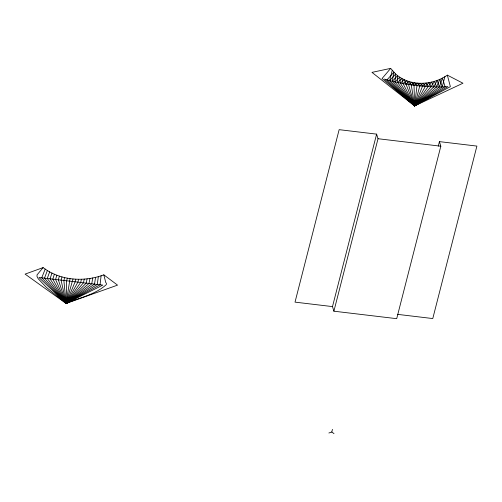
<?xml version="1.0" encoding="UTF-8"?>
<svg xmlns="http://www.w3.org/2000/svg" width="502" height="502" viewBox="0 0 502 502"><rect width="100%" height="100%" fill="white"/><g stroke="black" fill="none" stroke-linecap="round" stroke-linejoin="round"><path stroke-width="0.75" d="M392.238 70.324L389.652 80.596C408.603 85.478 428.357 87.655 447.909 86.62L414.57 105.922L394.942 81.964L395.645 74.007L390.675 68.379L371.969 72.376L414.57 105.922L462.957 83.219L447.338 75.137C432.297 85.666 409.751 86.708 395.645 74.007L389.652 80.596L384.432 79.052L414.57 105.922L450.376 86.651L447.338 75.137M101.109 275.755L100.049 284.772L66.088 303.446L25.1 274.111L43.103 267.597C60.24 280.674 84.016 282.268 103.832 274.839L117.537 285.13L66.088 303.446L46.41 287.382L38.208 278.735L37.022 276.483L37.022 274.914L43.103 267.597M444.904 76.605L442.237 86.865L414.57 105.922L392.288 81.311L393.863 72.225L387.042 79.824L414.57 105.922L439.407 86.928L442.431 78.017L445.073 86.746L414.57 105.922L411.276 84.876L414.671 82.774L416.993 85.585L414.57 105.922L382.097 78.513L390.675 68.379M98.354 276.583L97.281 284.439L66.088 303.446L38.955 277.487L102.822 285.105L66.088 303.446L41.729 277.819L45.211 269.091M95.575 277.305L94.514 284.107L66.088 303.446L44.496 278.146L47.389 270.503M92.77 277.92L91.747 283.781L66.088 303.446L47.263 278.478L49.648 271.827M89.952 278.428L88.98 283.448L66.088 303.446L50.031 278.805L51.976 273.057M87.116 278.817L86.212 283.122L66.088 303.446L52.804 279.137L54.379 274.186M84.28 279.099L83.439 282.789L66.088 303.446L55.571 279.47L56.851 275.209M81.443 279.256L80.671 282.457L66.088 303.446L58.339 279.796L59.38 276.131M78.613 279.294L77.904 282.13L66.088 303.446C79.485 297.711 95.179 294.687 106.186 284.709A1.6 1.562 -53.5 0 0 105.753 282.532L103.832 274.839M75.796 279.212L75.137 281.798L66.088 303.446L61.106 280.129L61.972 276.935M70.042 278.654L66.088 303.446L63.873 280.455L64.62 277.631M72.997 279.005L66.088 303.446L66.647 280.787L67.312 278.202M332.493 306.603L376.619 134.134L339.145 129.667L295.019 302.135L332.493 306.603L333.893 311.19L396.705 318.676L440.831 146.207L439.432 141.62L476.9 146.088L432.774 318.557L397.597 314.365M333.893 311.19L378.019 138.721L376.619 134.134M438.265 146.182L439.432 141.62M328.885 433.006L331.778 432.002L332.456 429.367M392.288 81.311L397.584 75.664L397.628 82.566L414.57 105.922L425.338 86.407L423.255 83.263L419.766 85.892L414.57 105.922L389.652 80.596M397.628 82.566L401.895 78.538L403.043 83.621L414.57 105.922L428.137 86.608L426.098 83.062L422.546 86.168L414.57 105.922L400.326 83.119L399.674 77.176L394.942 81.964M400.326 83.119L404.254 79.73L414.57 105.922L436.577 86.928L439.865 79.278L442.237 86.865M403.043 83.621L406.727 80.753L408.521 84.493L414.57 105.922L433.753 86.877L437.223 80.389L439.407 86.928M408.521 84.493L411.947 82.272L414.037 85.233L414.57 105.922L430.942 86.764L434.506 81.33L436.577 86.928M428.137 86.608L431.739 82.096L433.753 86.877M425.338 86.407L428.928 82.673L430.942 86.764M405.779 84.072L409.299 81.6L411.276 84.876M416.993 85.585L420.425 83.282L422.546 86.168M414.037 85.233L417.62 83.125L419.766 85.892M378.019 138.721L440.831 146.207M331.778 432.002L334.006 433.621"/></g></svg>
